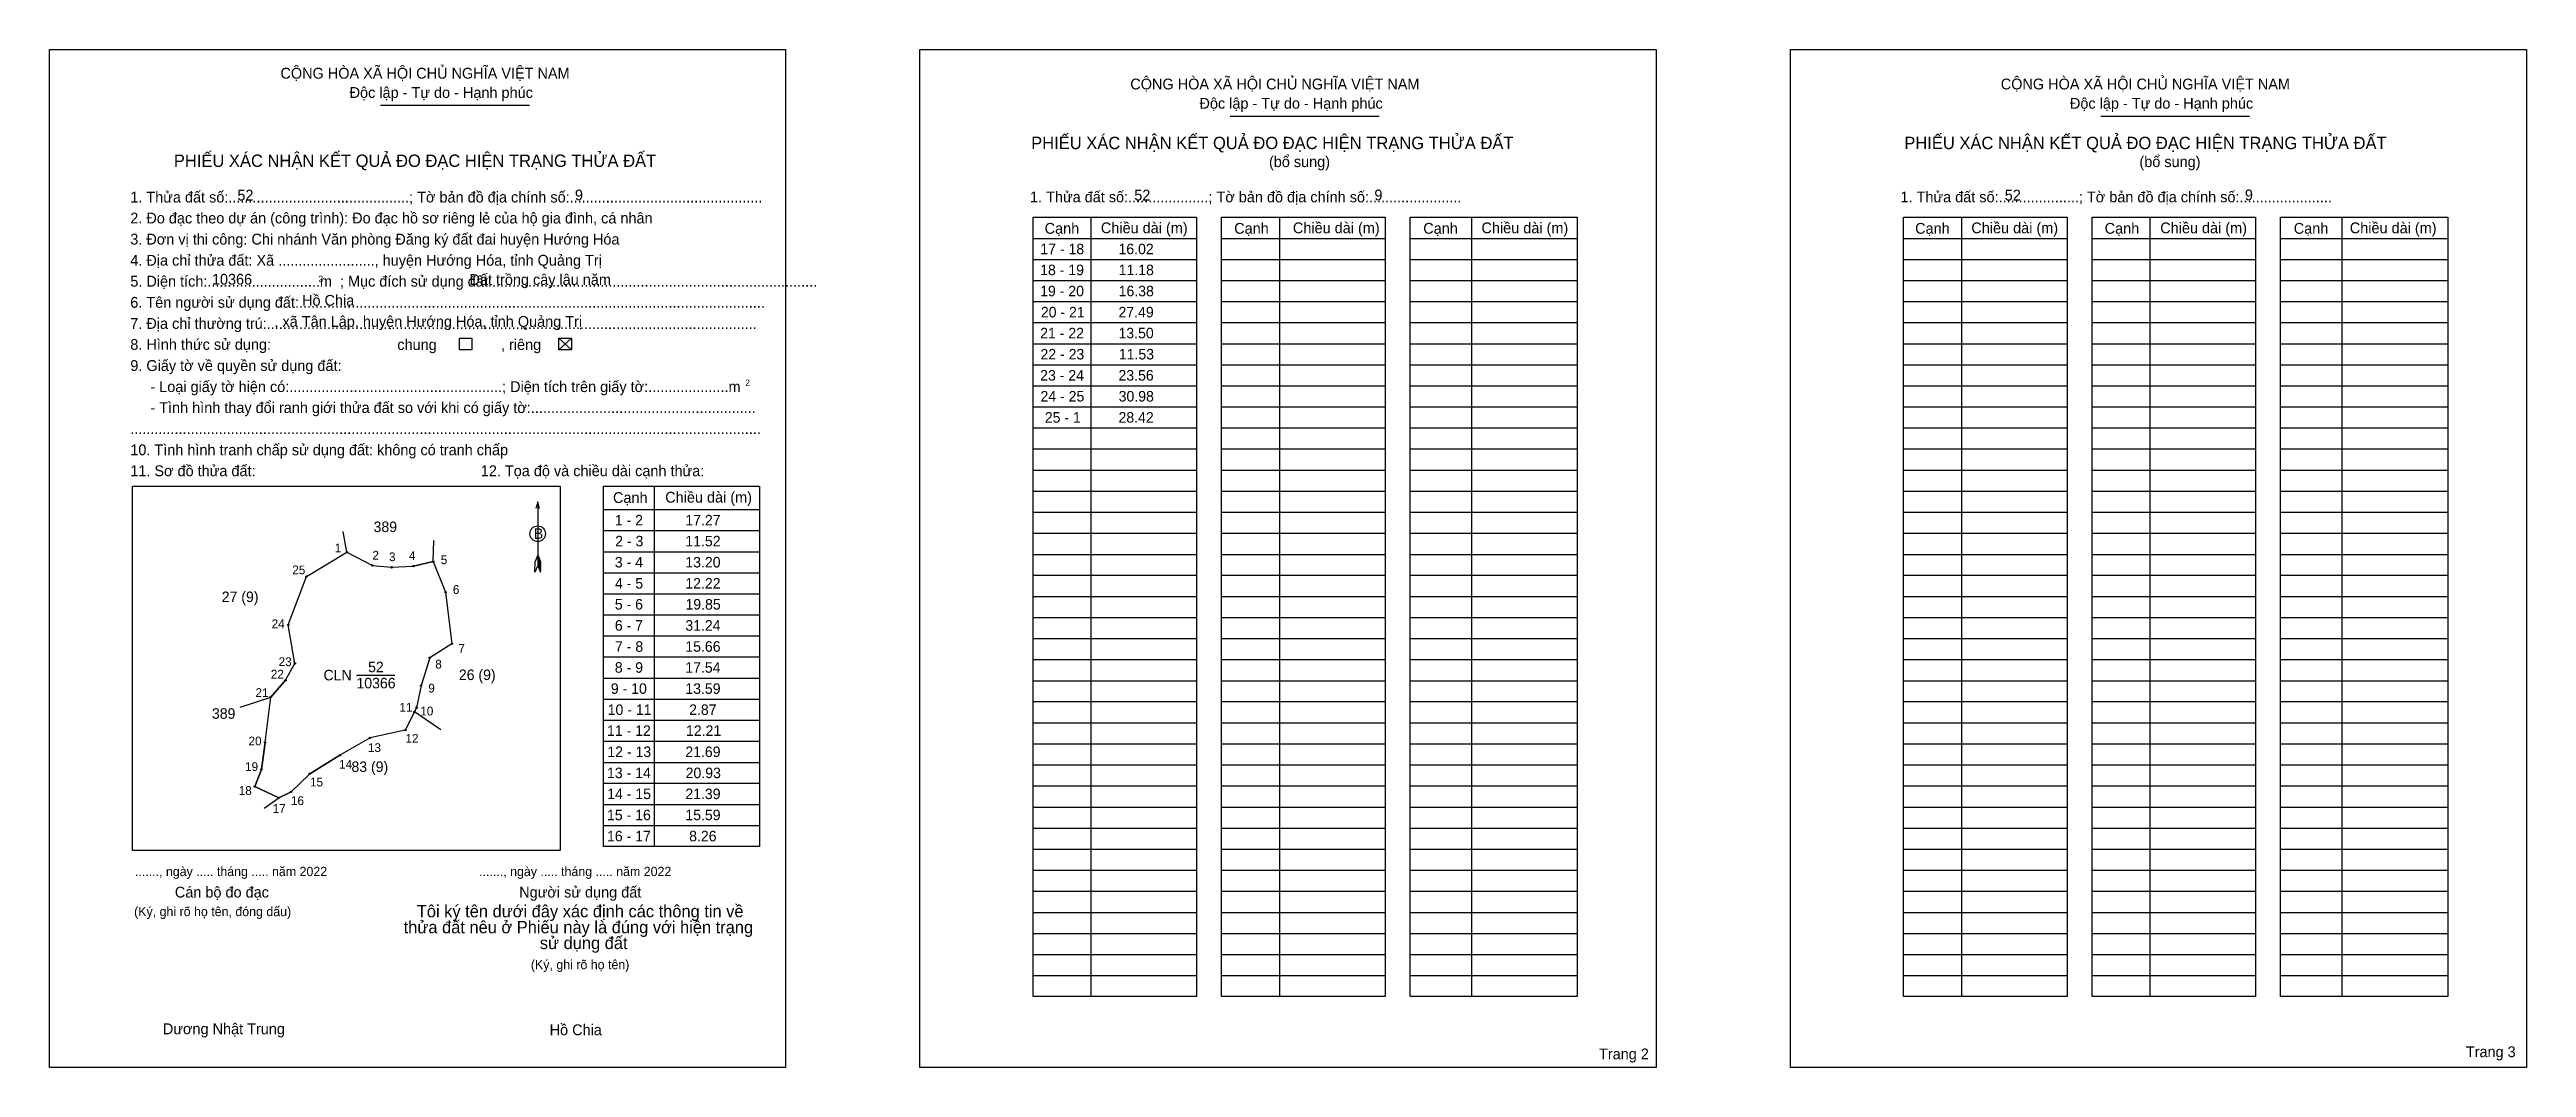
# Model space of a CAD drawing. Extents: x 544892 to 546382, y 1837618 to 1838230.
import ezdxf

# ---------------------------------------------------------------- set-up
doc = ezdxf.new("R2010")
doc.units = 0
for name, color, linetype in [('Level 1', 7, 'Continuous'), ('Level 10', 7, 'Continuous'), ('Level 11', 7, 'Continuous'), ('Level 13', 7, 'Continuous'), ('Level 2', 7, 'Continuous'), ('Level 25', 7, 'Continuous'), ('Level 27', 7, 'Continuous'), ('Level 36', 7, 'Continuous'), ('Level 48', 7, 'Continuous'), ('Level 50', 7, 'Continuous'), ('Level 52', 7, 'Continuous'), ('Level 55', 7, 'Continuous'), ('Level 6', 7, 'Continuous'), ('Level 9', 7, 'Continuous')]:
    doc.layers.add(name, color=color, linetype=linetype)

msp = doc.modelspace()

# ---------------------------------------------------------------- linework, layer by layer
at = {"layer": 'Level 1'}
for p, q in [((544892.2, 1838230.5), (544892.2, 1838230.5)), ((545415.7, 1838230.5), (545415.7, 1838230.5)), ((545091.2, 1838197), (545180.8, 1838197)), ((545602.3, 1838190.4), (545691.8, 1838190.4)), ((546125.8, 1838190.4), (546215.3, 1838190.4)), ((545518.5, 1838129.6), (545518.5, 1837660.9)), ((545631.9, 1838129.6), (545631.9, 1837660.9)), ((545747.4, 1838129.6), (545747.4, 1837660.9)), ((546042, 1838129.6), (546042, 1837660.9)), ((546155.4, 1838129.6), (546155.4, 1837660.9)), ((546270.9, 1838129.6), (546270.9, 1837660.9)), ((545483.7, 1838116.9), (545582.1, 1838116.9)), ((545597.1, 1838116.9), (545695.5, 1838116.9)), ((545710.5, 1838116.9), (545811, 1838116.9)), ((546007.2, 1838116.9), (546105.6, 1838116.9)), ((546120.6, 1838116.9), (546219, 1838116.9)), ((546234, 1838116.9), (546334.5, 1838116.9)), ((545483.7, 1838104.3), (545582.1, 1838104.3)), ((545597.1, 1838104.3), (545695.5, 1838104.3)), ((545710.5, 1838104.3), (545811, 1838104.3)), ((546007.2, 1838104.3), (546105.6, 1838104.3)), ((546120.6, 1838104.3), (546219, 1838104.3)), ((546234, 1838104.3), (546334.5, 1838104.3)), ((545483.7, 1838091.6), (545582.1, 1838091.6)), ((545483.7, 1838078.9), (545582.1, 1838078.9)), ((545597.1, 1838091.6), (545695.5, 1838091.6)), ((545597.1, 1838078.9), (545695.5, 1838078.9)), ((545710.5, 1838091.6), (545811, 1838091.6)), ((545710.5, 1838078.9), (545811, 1838078.9)), ((546007.2, 1838091.6), (546105.6, 1838091.6)), ((546007.2, 1838078.9), (546105.6, 1838078.9)), ((546120.6, 1838091.6), (546219, 1838091.6)), ((546120.6, 1838078.9), (546219, 1838078.9)), ((546234, 1838091.6), (546334.5, 1838091.6)), ((546234, 1838078.9), (546334.5, 1838078.9)), ((545483.7, 1838066.3), (545582.1, 1838066.3)), ((545597.1, 1838066.3), (545695.5, 1838066.3)), ((545710.5, 1838066.3), (545811, 1838066.3)), ((546007.2, 1838066.3), (546105.6, 1838066.3)), ((546120.6, 1838066.3), (546219, 1838066.3)), ((546234, 1838066.3), (546334.5, 1838066.3)), ((545198.5, 1838056.9), (545206.1, 1838049.8)), ((545198.5, 1838049.8), (545206.1, 1838056.9)), ((545483.7, 1838053.6), (545582.1, 1838053.6)), ((545597.1, 1838053.6), (545695.5, 1838053.6)), ((545710.5, 1838053.6), (545811, 1838053.6)), ((546007.2, 1838053.6), (546105.6, 1838053.6)), ((546120.6, 1838053.6), (546219, 1838053.6)), ((546234, 1838053.6), (546334.5, 1838053.6)), ((545483.7, 1838040.9), (545582.1, 1838040.9)), ((545597.1, 1838040.9), (545695.5, 1838040.9)), ((545710.5, 1838040.9), (545811, 1838040.9)), ((546007.2, 1838040.9), (546105.6, 1838040.9)), ((546120.6, 1838040.9), (546219, 1838040.9)), ((546234, 1838040.9), (546334.5, 1838040.9)), ((545483.7, 1838028.3), (545582.1, 1838028.3)), ((545597.1, 1838028.3), (545695.5, 1838028.3)), ((545710.5, 1838028.3), (545811, 1838028.3)), ((546007.2, 1838028.3), (546105.6, 1838028.3)), ((546120.6, 1838028.3), (546219, 1838028.3)), ((546234, 1838028.3), (546334.5, 1838028.3)), ((545483.7, 1838015.6), (545582.1, 1838015.6)), ((545483.7, 1838002.9), (545582.1, 1838002.9)), ((545597.1, 1838015.6), (545695.5, 1838015.6)), ((545597.1, 1838002.9), (545695.5, 1838002.9)), ((545710.5, 1838015.6), (545811, 1838015.6)), ((545710.5, 1838002.9), (545811, 1838002.9)), ((546007.2, 1838015.6), (546105.6, 1838015.6)), ((546007.2, 1838002.9), (546105.6, 1838002.9)), ((546120.6, 1838015.6), (546219, 1838015.6)), ((546120.6, 1838002.9), (546219, 1838002.9)), ((546234, 1838015.6), (546334.5, 1838015.6)), ((546234, 1838002.9), (546334.5, 1838002.9)), ((545483.7, 1837990.3), (545582.1, 1837990.3)), ((545597.1, 1837990.3), (545695.5, 1837990.3)), ((545710.5, 1837990.3), (545811, 1837990.3)), ((546007.2, 1837990.3), (546105.6, 1837990.3)), ((546120.6, 1837990.3), (546219, 1837990.3)), ((546234, 1837990.3), (546334.5, 1837990.3)), ((545483.7, 1837977.6), (545582.1, 1837977.6)), ((545597.1, 1837977.6), (545695.5, 1837977.6)), ((545710.5, 1837977.6), (545811, 1837977.6)), ((546007.2, 1837977.6), (546105.6, 1837977.6)), ((546120.6, 1837977.6), (546219, 1837977.6)), ((546234, 1837977.6), (546334.5, 1837977.6)), ((544942.1, 1837967.9), (544942.1, 1837967.9)), ((545185.8, 1837958.4), (545185.8, 1837920.1)), ((545255.8, 1837968), (545255.8, 1837751.2)), ((545483.7, 1837964.9), (545582.1, 1837964.9)), ((545597.1, 1837964.9), (545695.5, 1837964.9)), ((545710.5, 1837964.9), (545811, 1837964.9)), ((546007.2, 1837964.9), (546105.6, 1837964.9)), ((546120.6, 1837964.9), (546219, 1837964.9)), ((546234, 1837964.9), (546334.5, 1837964.9)), ((545225.4, 1837953.8), (545319.3, 1837953.8)), ((545483.7, 1837952.3), (545582.1, 1837952.3)), ((545597.1, 1837952.3), (545695.5, 1837952.3)), ((545710.5, 1837952.3), (545811, 1837952.3)), ((546007.2, 1837952.3), (546105.6, 1837952.3)), ((546120.6, 1837952.3), (546219, 1837952.3)), ((546234, 1837952.3), (546334.5, 1837952.3)), ((545225.4, 1837941.2), (545319.3, 1837941.2)), ((545225.4, 1837928.5), (545319.3, 1837928.5)), ((545483.7, 1837939.6), (545582.1, 1837939.6)), ((545597.1, 1837939.6), (545695.5, 1837939.6)), ((545710.5, 1837939.6), (545811, 1837939.6)), ((546007.2, 1837939.6), (546105.6, 1837939.6)), ((546120.6, 1837939.6), (546219, 1837939.6)), ((546234, 1837939.6), (546334.5, 1837939.6)), ((545184.1, 1837916.2), (545184.2, 1837922.5)), ((545185.8, 1837920.1), (545184.1, 1837916.2)), ((545185.8, 1837926.5), (545184.2, 1837922.5)), ((545185.8, 1837926.5), (545187.4, 1837922.5)), ((545185.8, 1837925.9), (545187.4, 1837922)), ((545185.8, 1837925.4), (545187.4, 1837921.4)), ((545185.8, 1837924.8), (545187.5, 1837920.9)), ((545185.8, 1837924.2), (545187.5, 1837920.3)), ((545185.8, 1837923.7), (545187.5, 1837919.7)), ((545185.8, 1837923.1), (545187.5, 1837919.1)), ((545185.8, 1837922.6), (545187.5, 1837918.6)), ((545185.8, 1837922), (545187.5, 1837918)), ((545185.8, 1837921.5), (545187.5, 1837917.4)), ((545185.8, 1837920.9), (545187.5, 1837916.9)), ((545185.8, 1837920.1), (545187.5, 1837916.2)), ((545187.5, 1837916.2), (545187.4, 1837922.5)), ((545225.4, 1837915.8), (545319.3, 1837915.8)), ((545483.7, 1837926.9), (545582.1, 1837926.9)), ((545483.7, 1837914.3), (545582.1, 1837914.3)), ((545597.1, 1837926.9), (545695.5, 1837926.9)), ((545597.1, 1837914.3), (545695.5, 1837914.3)), ((545710.5, 1837926.9), (545811, 1837926.9)), ((545710.5, 1837914.3), (545811, 1837914.3)), ((546007.2, 1837926.9), (546105.6, 1837926.9)), ((546007.2, 1837914.3), (546105.6, 1837914.3)), ((546120.6, 1837926.9), (546219, 1837926.9)), ((546120.6, 1837914.3), (546219, 1837914.3)), ((546234, 1837926.9), (546334.5, 1837926.9)), ((546234, 1837914.3), (546334.5, 1837914.3)), ((545225.4, 1837903.2), (545319.3, 1837903.2)), ((545483.7, 1837901.6), (545582.1, 1837901.6)), ((545597.1, 1837901.6), (545695.5, 1837901.6)), ((545710.5, 1837901.6), (545811, 1837901.6)), ((546007.2, 1837901.6), (546105.6, 1837901.6)), ((546120.6, 1837901.6), (546219, 1837901.6)), ((546234, 1837901.6), (546334.5, 1837901.6)), ((545225.4, 1837890.5), (545319.3, 1837890.5)), ((545483.7, 1837888.9), (545582.1, 1837888.9)), ((545597.1, 1837888.9), (545695.5, 1837888.9)), ((545710.5, 1837888.9), (545811, 1837888.9)), ((546007.2, 1837888.9), (546105.6, 1837888.9)), ((546120.6, 1837888.9), (546219, 1837888.9)), ((546234, 1837888.9), (546334.5, 1837888.9)), ((545225.4, 1837877.8), (545319.3, 1837877.8)), ((545483.7, 1837876.3), (545582.1, 1837876.3)), ((545597.1, 1837876.3), (545695.5, 1837876.3)), ((545710.5, 1837876.3), (545811, 1837876.3)), ((546007.2, 1837876.3), (546105.6, 1837876.3)), ((546120.6, 1837876.3), (546219, 1837876.3)), ((546234, 1837876.3), (546334.5, 1837876.3)), ((545225.4, 1837865.2), (545319.3, 1837865.2)), ((545483.7, 1837863.6), (545582.1, 1837863.6)), ((545597.1, 1837863.6), (545695.5, 1837863.6)), ((545710.5, 1837863.6), (545811, 1837863.6)), ((546007.2, 1837863.6), (546105.6, 1837863.6)), ((546120.6, 1837863.6), (546219, 1837863.6)), ((546234, 1837863.6), (546334.5, 1837863.6)), ((545225.4, 1837852.5), (545319.3, 1837852.5)), ((545225.4, 1837839.8), (545319.3, 1837839.8)), ((545483.7, 1837850.9), (545582.1, 1837850.9)), ((545597.1, 1837850.9), (545695.5, 1837850.9)), ((545710.5, 1837850.9), (545811, 1837850.9)), ((546007.2, 1837850.9), (546105.6, 1837850.9)), ((546120.6, 1837850.9), (546219, 1837850.9)), ((546234, 1837850.9), (546334.5, 1837850.9)), ((545225.4, 1837827.2), (545319.3, 1837827.2)), ((545483.7, 1837838.3), (545582.1, 1837838.3)), ((545483.7, 1837825.6), (545582.1, 1837825.6)), ((545597.1, 1837838.3), (545695.5, 1837838.3)), ((545597.1, 1837825.6), (545695.5, 1837825.6)), ((545710.5, 1837838.3), (545811, 1837838.3)), ((545710.5, 1837825.6), (545811, 1837825.6)), ((546007.2, 1837838.3), (546105.6, 1837838.3)), ((546007.2, 1837825.6), (546105.6, 1837825.6)), ((546120.6, 1837838.3), (546219, 1837838.3)), ((546120.6, 1837825.6), (546219, 1837825.6)), ((546234, 1837838.3), (546334.5, 1837838.3)), ((546234, 1837825.6), (546334.5, 1837825.6)), ((545225.4, 1837814.5), (545319.3, 1837814.5)), ((545483.7, 1837812.9), (545582.1, 1837812.9)), ((545597.1, 1837812.9), (545695.5, 1837812.9)), ((545710.5, 1837812.9), (545811, 1837812.9)), ((546007.2, 1837812.9), (546105.6, 1837812.9)), ((546120.6, 1837812.9), (546219, 1837812.9)), ((546234, 1837812.9), (546334.5, 1837812.9)), ((545225.4, 1837801.8), (545319.3, 1837801.8)), ((545483.7, 1837800.3), (545582.1, 1837800.3)), ((545597.1, 1837800.3), (545695.5, 1837800.3)), ((545710.5, 1837800.3), (545811, 1837800.3)), ((546007.2, 1837800.3), (546105.6, 1837800.3)), ((546120.6, 1837800.3), (546219, 1837800.3)), ((546234, 1837800.3), (546334.5, 1837800.3)), ((545225.4, 1837789.2), (545319.3, 1837789.2)), ((545483.7, 1837787.6), (545582.1, 1837787.6)), ((545597.1, 1837787.6), (545695.5, 1837787.6)), ((545710.5, 1837787.6), (545811, 1837787.6)), ((546007.2, 1837787.6), (546105.6, 1837787.6)), ((546120.6, 1837787.6), (546219, 1837787.6)), ((546234, 1837787.6), (546334.5, 1837787.6)), ((545225.4, 1837776.5), (545319.3, 1837776.5)), ((545483.7, 1837774.9), (545582.1, 1837774.9)), ((545597.1, 1837774.9), (545695.5, 1837774.9)), ((545710.5, 1837774.9), (545811, 1837774.9)), ((546007.2, 1837774.9), (546105.6, 1837774.9)), ((546120.6, 1837774.9), (546219, 1837774.9)), ((546234, 1837774.9), (546334.5, 1837774.9)), ((545225.4, 1837763.8), (545319.3, 1837763.8)), ((545483.7, 1837762.3), (545582.1, 1837762.3)), ((545483.7, 1837749.6), (545582.1, 1837749.6)), ((545597.1, 1837762.3), (545695.5, 1837762.3)), ((545597.1, 1837749.6), (545695.5, 1837749.6)), ((545710.5, 1837762.3), (545811, 1837762.3)), ((545710.5, 1837749.6), (545811, 1837749.6)), ((546007.2, 1837762.3), (546105.6, 1837762.3)), ((546007.2, 1837749.6), (546105.6, 1837749.6)), ((546120.6, 1837762.3), (546219, 1837762.3)), ((546120.6, 1837749.6), (546219, 1837749.6)), ((546234, 1837762.3), (546334.5, 1837762.3)), ((546234, 1837749.6), (546334.5, 1837749.6)), ((545199.4, 1837748.7), (545199.4, 1837748.7)), ((545483.7, 1837736.9), (545582.1, 1837736.9)), ((545597.1, 1837736.9), (545695.5, 1837736.9)), ((545710.5, 1837736.9), (545811, 1837736.9)), ((546007.2, 1837736.9), (546105.6, 1837736.9)), ((546120.6, 1837736.9), (546219, 1837736.9)), ((546234, 1837736.9), (546334.5, 1837736.9)), ((545483.7, 1837724.3), (545582.1, 1837724.3)), ((545597.1, 1837724.3), (545695.5, 1837724.3)), ((545710.5, 1837724.3), (545811, 1837724.3)), ((546007.2, 1837724.3), (546105.6, 1837724.3)), ((546120.6, 1837724.3), (546219, 1837724.3)), ((546234, 1837724.3), (546334.5, 1837724.3)), ((545483.7, 1837711.6), (545582.1, 1837711.6)), ((545597.1, 1837711.6), (545695.5, 1837711.6)), ((545710.5, 1837711.6), (545811, 1837711.6)), ((546007.2, 1837711.6), (546105.6, 1837711.6)), ((546120.6, 1837711.6), (546219, 1837711.6)), ((546234, 1837711.6), (546334.5, 1837711.6)), ((545483.7, 1837698.9), (545582.1, 1837698.9)), ((545597.1, 1837698.9), (545695.5, 1837698.9)), ((545710.5, 1837698.9), (545811, 1837698.9)), ((546007.2, 1837698.9), (546105.6, 1837698.9)), ((546120.6, 1837698.9), (546219, 1837698.9)), ((546234, 1837698.9), (546334.5, 1837698.9)), ((545483.7, 1837686.3), (545582.1, 1837686.3)), ((545597.1, 1837686.3), (545695.5, 1837686.3)), ((545710.5, 1837686.3), (545811, 1837686.3)), ((546007.2, 1837686.3), (546105.6, 1837686.3)), ((546120.6, 1837686.3), (546219, 1837686.3)), ((546234, 1837686.3), (546334.5, 1837686.3)), ((545483.7, 1837673.6), (545582.1, 1837673.6)), ((545597.1, 1837673.6), (545695.5, 1837673.6)), ((545710.5, 1837673.6), (545811, 1837673.6)), ((546007.2, 1837673.6), (546105.6, 1837673.6)), ((546120.6, 1837673.6), (546219, 1837673.6)), ((546234, 1837673.6), (546334.5, 1837673.6)), ((545334.9, 1837618.3), (545334.9, 1837618.3)), ((545858.3, 1837618.3), (545858.3, 1837618.3))]:
    msp.add_line(p, q, dxfattribs=at)
for points in [[(545483.7, 1838129.6), (545582.1, 1838129.6), (545582.1, 1837660.9), (545483.7, 1837660.9)], [(545597.1, 1838129.6), (545695.5, 1838129.6), (545695.5, 1837660.9), (545597.1, 1837660.9)], [(545710.5, 1838129.6), (545811, 1838129.6), (545811, 1837660.9), (545710.5, 1837660.9)], [(546007.2, 1838129.6), (546105.6, 1838129.6), (546105.6, 1837660.9), (546007.2, 1837660.9)], [(546120.6, 1838129.6), (546219, 1838129.6), (546219, 1837660.9), (546120.6, 1837660.9)], [(546234, 1838129.6), (546334.5, 1838129.6), (546334.5, 1837660.9), (546234, 1837660.9)], [(544942.1, 1837967.9), (545199.4, 1837967.9), (545199.4, 1837748.7), (544942.1, 1837748.7)], [(545225.4, 1837968), (545319.3, 1837968), (545319.3, 1837751.2), (545225.4, 1837751.2)]]:
    msp.add_lwpolyline(points, close=True, dxfattribs=at)
msp.add_lwpolyline([(545186.9, 1837954.4), (545185.8, 1837958.4), (545184.7, 1837954.4)], dxfattribs=at)
msp.add_circle((545185.8, 1837939.3), 4.68, dxfattribs=at)
at = {"layer": 'Level 10'}
msp.add_lwpolyline([(545021.9, 1837813.8), (545025.3, 1837841.1), (545034.2, 1837851.2), (545039.8, 1837861.3), (545035.8, 1837884.5), (545046.7, 1837913.5), (545071.1, 1837928.2), (545086.4, 1837920.2), (545097.9, 1837919.1), (545111.1, 1837919.8), (545123, 1837922.5), (545130.4, 1837904.1), (545134.2, 1837873.1), (545120.9, 1837864.7), (545115.7, 1837848), (545113, 1837834.7), (545111.7, 1837832.1), (545106.2, 1837821.2), (545085, 1837816.5), (545066.9, 1837806.1), (545048.7, 1837794.9), (545037.5, 1837784), (545030.1, 1837780.4), (545015.6, 1837787.2), (545019.7, 1837797.6)], close=True, dxfattribs=at)
at = {"layer": 'Level 11'}
for centre in [(545071.1, 1837928.2), (545046.7, 1837913.5), (545086.4, 1837920.2), (545097.9, 1837919.1), (545111.1, 1837919.8), (545123, 1837922.5), (545130.4, 1837904.1), (545035.8, 1837884.5), (545134.2, 1837873.1), (545039.8, 1837861.3), (545120.9, 1837864.7), (545025.3, 1837841.1), (545034.2, 1837851.2), (545115.7, 1837848), (545111.7, 1837832.1), (545113, 1837834.7), (545021.9, 1837813.8), (545021.9, 1837813.8), (545085, 1837816.5), (545106.2, 1837821.2), (545019.7, 1837797.6), (545048.7, 1837794.9), (545066.9, 1837806.1), (545015.6, 1837787.2), (545030.1, 1837780.4), (545037.5, 1837784)]:
    msp.add_circle(centre, 0.422, dxfattribs=at)
at = {"layer": 'Level 2'}
for points in [[(544892.2, 1838230.5), (545334.8, 1838230.5), (545334.8, 1837618.3), (544892.2, 1837618.3)], [(545415.7, 1838230.5), (545858.4, 1838230.5), (545858.4, 1837618.3), (545415.7, 1837618.3)], [(545939.2, 1838230.5), (546381.9, 1838230.5), (546381.9, 1837618.3), (545939.2, 1837618.3)]]:
    msp.add_lwpolyline(points, close=True, dxfattribs=at)
at = {"layer": 'Level 25'}
for p, q in [((545123, 1837922.5), (545111.1, 1837919.8)), ((545034.2, 1837851.2), (545025.3, 1837841.1)), ((545021.9, 1837813.8), (545019.7, 1837797.6)), ((545019.7, 1837797.6), (545015.6, 1837787.2)), ((545048.7, 1837794.9), (545066.9, 1837806.1)), ((545015.6, 1837787.2), (545030.1, 1837780.4)), ((545030.1, 1837780.4), (545037.5, 1837784))]:
    msp.add_line(p, q, dxfattribs=at)
at = {"layer": 'Level 27'}
for p, q in [((545071.1, 1837928.2), (545068.8, 1837940.6)), ((545123, 1837922.5), (545123.4, 1837935.2))]:
    msp.add_line(p, q, dxfattribs=at)
at = {"layer": 'Level 50'}
for points in [[(545138.7, 1838056.9), (545146.3, 1838056.9), (545146.3, 1838049.8), (545138.7, 1838049.8)], [(545198.5, 1838056.9), (545206.1, 1838056.9), (545206.1, 1838049.8), (545198.5, 1838049.8)]]:
    msp.add_lwpolyline(points, close=True, dxfattribs=at)
at = {"layer": 'Level 9'}
for p, q in [((545076.8, 1837854.3), (545099.9, 1837854.3)), ((545006.8, 1837834.9), (545025.3, 1837841.1)), ((545114.3, 1837830.4), (545111.7, 1837832.1)), ((545127.6, 1837821.3), (545114.3, 1837830.4)), ((545021.4, 1837774.2), (545030.1, 1837780.4))]:
    msp.add_line(p, q, dxfattribs=at)

# ---------------------------------------------------------------- texts
at = {"layer": 'Level 1'}
for s, height, p in [('CỘNG HÒA XÃ HỘI CHỦ NGHĨA VIỆT NAM', 6.502, (545031.1, 1838213)), ('CỘNG HÒA XÃ HỘI CHỦ NGHĨA VIỆT NAM', 6.502, (545542.2, 1838206.5)), ('CỘNG HÒA XÃ HỘI CHỦ NGHĨA VIỆT NAM', 6.502, (546065.7, 1838206.5)), ('Độc lập - Tự do - Hạnh phúc', 6.502, (545072.7, 1838201.4)), ('Độc lập - Tự do - Hạnh phúc', 6.502, (545583.8, 1838194.9)), ('Độc lập - Tự do - Hạnh phúc', 6.502, (546107.3, 1838194.9)), ('PHIẾU XÁC NHẬN KẾT QUẢ ĐO ĐẠC HIỆN TRẠNG THỬA ĐẤT', 7.431, (544967, 1838159.9)), ('PHIẾU XÁC NHẬN KẾT QUẢ ĐO ĐẠC HIỆN TRẠNG THỬA ĐẤT', 7.431, (545482.6, 1838170.6)), ('(bổ sung)', 6.5, (545625.6, 1838159.8)), ('PHIẾU XÁC NHẬN KẾT QUẢ ĐO ĐẠC HIỆN TRẠNG THỬA ĐẤT', 7.431, (546007.7, 1838170.6)), ('(bổ sung)', 6.5, (546149.1, 1838159.8)), ('1. Thửa đất số:.............................................; Tờ bản đồ địa chính số:................................................', 6.5015, (544940.8, 1838138.5)), ('1. Thửa đất số:....................; Tờ bản đồ địa chính số:.......................', 6.502, (545481.9, 1838138.6)), ('1. Thửa đất số:....................; Tờ bản đồ địa chính số:.......................', 6.502, (546005.4, 1838138.6)), ('2. Đo đạc theo dự án (công trình): Đo đạc hồ sơ riêng lẻ của hộ gia đình, cá nhân', 6.502, (544940.8, 1838125.9)), ('Cạnh', 6.5, (545490.7, 1838119.7)), ('Chiều dài (m)', 6.502, (545524.5, 1838120)), ('Cạnh', 6.5, (545604.7, 1838119.7)), ('Chiều dài (m)', 6.502, (545640, 1838120)), ('Cạnh', 6.5, (545718.4, 1838119.7)), ('Chiều dài (m)', 6.502, (545753.4, 1838120)), ('Cạnh', 6.5, (546014.2, 1838119.7)), ('Chiều dài (m)', 6.502, (546048, 1838120)), ('Cạnh', 6.5, (546128.2, 1838119.7)), ('Chiều dài (m)', 6.502, (546161.6, 1838120)), ('Cạnh', 6.5, (546241.9, 1838119.7)), ('Chiều dài (m)', 6.502, (546275.6, 1838120)), ('4. Địa chỉ thửa đất: Xã ........................, huyện Hướng Hóa, tỉnh Quảng Trị', 6.502, (544940.8, 1838100.5)), ('3. Đơn vị thi công: Chi nhánh Văn phòng Đăng ký đất đai huyện Hướng Hóa', 6.502, (544940.8, 1838113.2)), ('5. Diện tích:............................m  ; Mục đích sử dụng đất:.................................................................................', 6.5015, (544940.8, 1838087.9)), ('2', 3.71, (545054, 1838090.8)), ('6. Tên người sử dụng đất:....................................................................................................................', 6.5015, (544940.8, 1838075.2)), ('7. Địa chỉ thường trú:..........................................................................................................................', 6.5015, (544940.8, 1838062.5)), ('chung                , riêng', 6.502, (545101.4, 1838049.8)), ('9. Giấy tờ về quyền sử dụng đất:', 6.502, (544940.8, 1838037.2)), ('     - Loại giấy tờ hiện có:.....................................................; Diện tích trên giấy tờ:....................m', 6.5015, (544940.8, 1838024.5)), ('     - Tình hình thay đổi ranh giới thửa đất so với khi có giấy tờ:........................................................', 6.5015, (544940.8, 1838011.9)), ('2', 3.71, (545310.7, 1838028.3)), ('10. Tình hình tranh chấp sử dụng đất: không có tranh chấp', 6.502, (544940.8, 1837986.5)), ('.............................................................................................................................................................', 6.5015, (544940.8, 1837999.2)), ('11. Sơ đồ thửa đất:', 6.502, (544940.8, 1837973.9)), ('12. Tọa độ và chiều dài cạnh thửa:', 6.502, (545151.6, 1837973.9)), ('Cạnh', 6.5, (545231.1, 1837957.8)), ('Chiều dài (m)', 6.502, (545262.5, 1837958)), ('B', 6.33, (545183.5, 1837936.2)), ('......., ngày ..... tháng ..... năm 2022', 5.573, (544943.6, 1837733.4)), ('......., ngày ..... tháng ..... năm 2022', 5.573, (545150.6, 1837733.4)), ('Cán bộ đo đạc', 6.502, (544967.6, 1837720.5)), ('Người sử dụng đất', 6.502, (545174.7, 1837720.5)), ('(Ký, ghi rõ họ tên, đóng dấu)', 5.573, (544943.1, 1837709.3)), ('thửa đất nêu ở Phiếu này là đúng với hiện trạng', 7.388, (545105.2, 1837699)), ('Tôi ký tên dưới đây xác định các thông tin về', 7.388, (545113.1, 1837708.6)), ('sử dụng đất', 7.388, (545187.1, 1837689.5)), ('(Ký, ghi rõ họ tên)', 5.573, (545181.7, 1837677.4)), ('Dương Nhật Trung', 6.502, (544960.4, 1837638.3)), ('Trang 3', 6.5, (546345.4, 1837624.5)), ('Trang 2', 6.5, (545824.1, 1837623.2))]:
    msp.add_text(s, height=height, dxfattribs=at).set_placement(p)
at = {"layer": 'Level 13'}
for s, p in [('CLN', (545057, 1837851.1)), ('52', (545083.8, 1837856)), ('10366', (545076.8, 1837846.3))]:
    msp.add_text(s, height=6.33, dxfattribs=at).set_placement(p)
at = {"layer": 'Level 36'}
for s, p in [('389', (545087.1, 1837940.3)), ('27 (9)', (544995.8, 1837898.2)), ('26 (9)', (545138.4, 1837851.3)), ('389', (544989.9, 1837828)), ('83 (9)', (545073.8, 1837796))]:
    msp.add_text(s, height=6.33, dxfattribs=at).set_placement(p)
at = {"layer": 'Level 48'}
msp.add_text('8. Hình thức sử dụng:', height=6.502, dxfattribs=at).set_placement((544940.8, 1838049.9))
at = {"layer": 'Level 52'}
for s, p in [('17 - 18', (545488.1, 1838107.4)), ('16.02', (545535.1, 1838107.4)), ('18 - 19', (545488, 1838094.8)), ('11.18', (545535.2, 1838094.8)), ('19 - 20', (545488, 1838082.1)), ('16.38', (545535.2, 1838082.1)), ('21 - 22', (545488, 1838056.8)), ('20 - 21', (545488.4, 1838069.4)), ('27.49', (545535.1, 1838069.4)), ('13.50', (545535.1, 1838056.8)), ('22 - 23', (545488.2, 1838044.1)), ('11.53', (545535.3, 1838044.1)), ('23 - 24', (545488, 1838031.4)), ('23.56', (545535.1, 1838031.4)), ('24 - 25', (545488.2, 1838018.8)), ('30.98', (545535.2, 1838018.8)), ('25 - 1', (545490.8, 1838006.1)), ('28.42', (545535.1, 1838006.1)), ('1 - 2', (545232.2, 1837944.3)), ('17.27', (545274.6, 1837944.3)), ('2 - 3', (545232.4, 1837931.7)), ('11.52', (545274.6, 1837931.7)), ('3 - 4', (545232.2, 1837919)), ('13.20', (545274.6, 1837919)), ('4 - 5', (545232.3, 1837906.3)), ('5 - 6', (545232.2, 1837893.7)), ('12.22', (545274.6, 1837906.3)), ('19.85', (545274.7, 1837893.7)), ('6 - 7', (545232.2, 1837881)), ('31.24', (545274.6, 1837881)), ('7 - 8', (545232.3, 1837868.3)), ('15.66', (545274.6, 1837868.3)), ('8 - 9', (545232.2, 1837855.7)), ('17.54', (545274.6, 1837855.7)), ('9 - 10', (545229.8, 1837843)), ('13.59', (545274.6, 1837843)), ('11 - 12', (545227.5, 1837817.7)), ('10 - 11', (545227.9, 1837830.3)), ('12.21', (545275, 1837817.7)), ('2.87', (545276.9, 1837830.3)), ('12 - 13', (545227.7, 1837805)), ('21.69', (545274.6, 1837805)), ('13 - 14', (545227.5, 1837792.3)), ('20.93', (545274.8, 1837792.3)), ('14 - 15', (545227.6, 1837779.7)), ('21.39', (545274.6, 1837779.7)), ('15 - 16', (545227.5, 1837767)), ('15.59', (545274.6, 1837767)), ('16 - 17', (545227.5, 1837754.3)), ('8.26', (545276.9, 1837754.3))]:
    msp.add_text(s, height=6.33, dxfattribs=at).set_placement(p)
at = {"layer": 'Level 55'}
for s, p in [('1', (545071, 1837928.2)), ('25', (545046.6, 1837913.5)), ('2', (545086.3, 1837920.2)), ('3', (545097.8, 1837919.1)), ('4', (545111, 1837919.8)), ('5', (545122.9, 1837922.5)), ('6', (545130.4, 1837904.1)), ('24', (545035.7, 1837884.5)), ('7', (545134.1, 1837873.1)), ('23', (545039.7, 1837861.3)), ('8', (545120.9, 1837864.7)), ('21', (545025.1, 1837841.1)), ('22', (545034.1, 1837851.2)), ('9', (545115.6, 1837848)), ('11', (545111.6, 1837832.1)), ('10', (545112.9, 1837834.7)), ('20', (545021.7, 1837813.8)), ('13', (545084.9, 1837816.5)), ('12', (545106, 1837821.2)), ('19', (545019.5, 1837797.6)), ('15', (545048.5, 1837794.9)), ('14', (545066.7, 1837806.1)), ('18', (545015.4, 1837787.2)), ('17', (545029.9, 1837780.4)), ('16', (545037.4, 1837784))]:
    msp.add_text(s, height=0.211, dxfattribs=at).set_placement(p)
at = {"layer": 'Level 6'}
for s, height, p in [('52', 6.5, (545005.2, 1838139.7)), ('9', 6.5, (545208.2, 1838139.8)), ('52', 6.5, (545544.6, 1838139.7)), ('9', 6.5, (545689, 1838139.8)), ('52', 6.5, (546068.1, 1838139.7)), ('9', 6.5, (546212.5, 1838139.8)), ('10366', 6.5, (544989.9, 1838089.1)), ('Đất trồng cây lâu năm', 6.502, (545144.8, 1838088.9)), ('Hồ Chia', 6.5, (545044.1, 1838076.4)), (', xã Tân Lập, huyện Hướng Hóa, tỉnh Quảng Trị', 6.502, (545027.5, 1838063.7)), ('Hồ Chia', 6.5, (545193, 1837637.7))]:
    msp.add_text(s, height=height, dxfattribs=at).set_placement(p)
at = {"layer": 'Level 9'}
for s, p in [('1', (545063.8, 1837928.1)), ('2', (545086.4, 1837923.7)), ('3', (545096.4, 1837922.8)), ('4', (545108.4, 1837923.5)), ('25', (545038.2, 1837914.9)), ('5', (545127.5, 1837921)), ('6', (545134.8, 1837903.1)), ('24', (545025.8, 1837882.5)), ('7', (545138.1, 1837867.7)), ('22', (545025.3, 1837852.2)), ('23', (545030, 1837859.7)), ('8', (545124.2, 1837858.2)), ('21', (545016.1, 1837841.1)), ('9', (545120, 1837843.8)), ('11', (545102.7, 1837832.3)), ('10', (545115.2, 1837830)), ('20', (545011.9, 1837812)), ('13', (545083.7, 1837808)), ('12', (545106.3, 1837813.6)), ('19', (545009.8, 1837796.6)), ('14', (545066.4, 1837798)), ('18', (545006, 1837782.2)), ('16', (545037.4, 1837776.1)), ('15', (545048.9, 1837787.3)), ('17', (545026.4, 1837771.4))]:
    msp.add_text(s, height=5.28, dxfattribs=at).set_placement(p)

doc.saveas('drawing.dxf')
